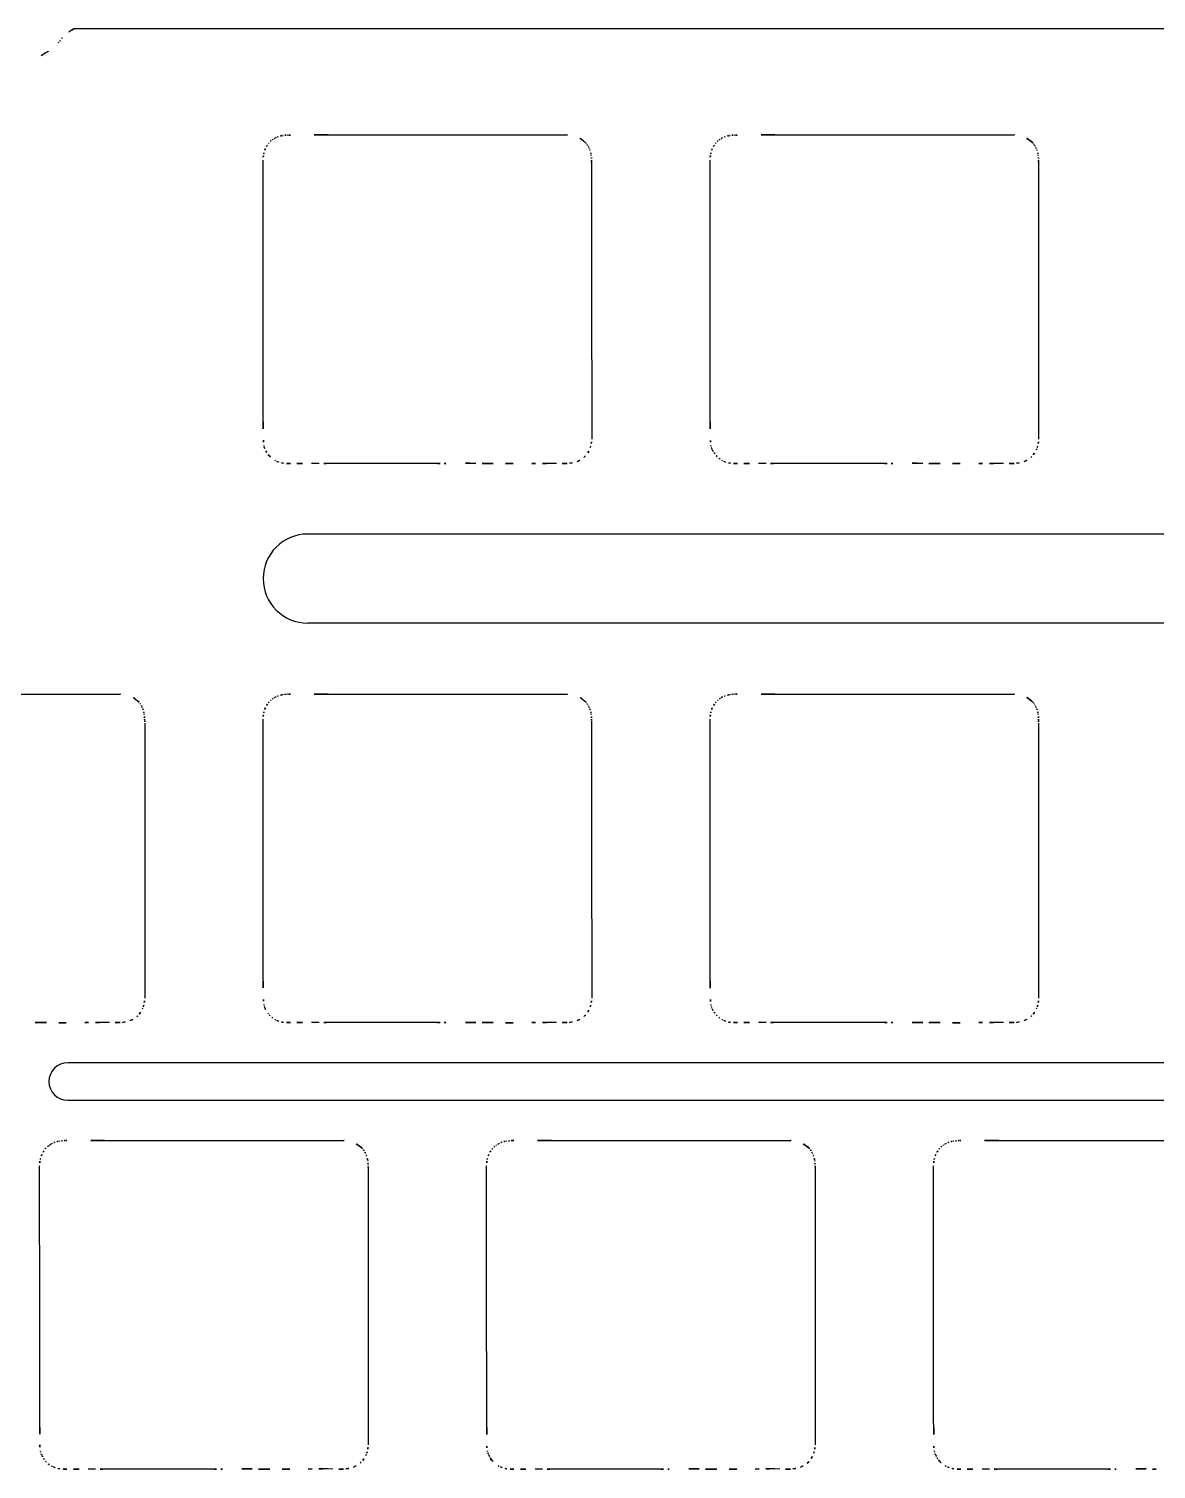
# Model space of a CAD drawing. Header units: millimetres. Extents: x 1963163760 to 1963164260, y 1135949646 to 1135950337.
# Drawn here: x 1963163860.2 to 1963163908.2, y 1135949712.3 to 1135949773.6 of the extents above; entities that cross this region are included whole.
import ezdxf

# ---------------------------------------------------------------- set-up
doc = ezdxf.new("R2010")
doc.units = ezdxf.units.MM

msp = doc.modelspace()

# ---------------------------------------------------------------- linework, layer by layer
for p, q in [((1963163901.532353, 1135949773.645883), (1963163862.07816, 1135949773.645868)), ((1963163940.986485, 1135949773.64599), (1963163901.532353, 1135949773.645883)), ((1963163872.914952, 1135949769.121393), (1963163883.10648, 1135949769.121637)), ((1963163891.96494, 1135949769.121393), (1963163902.156529, 1135949769.121637)), ((1963163870.15067, 1135949761.29339), (1963163870.145543, 1135949768.05018)), ((1963163884.150792, 1135949767.967783), (1963163884.15067, 1135949767.882623)), ((1963163884.15067, 1135949767.882623), (1963163884.150792, 1135949767.542566)), ((1963163889.200719, 1135949761.29339), (1963163889.195592, 1135949768.05018)), ((1963163903.20078, 1135949767.967798), (1963163903.200719, 1135949767.882608)), ((1963163903.200719, 1135949767.882608), (1963163903.20078, 1135949767.202463)), ((1963163884.150792, 1135949767.202493), (1963163884.150365, 1135949765.068933)), ((1963163884.150792, 1135949767.542566), (1963163884.150792, 1135949767.202493)), ((1963163903.20078, 1135949767.202463), (1963163903.200413, 1135949765.068926)), ((1963163884.150365, 1135949765.068933), (1963163884.150426, 1135949764.002161)), ((1963163903.200413, 1135949765.068926), (1963163903.200475, 1135949764.002161)), ((1963163884.150426, 1135949764.002161), (1963163884.150792, 1135949762.935388)), ((1963163903.200475, 1135949764.002161), (1963163903.200719, 1135949762.935388)), ((1963163884.150792, 1135949762.935388), (1963163884.15244, 1135949756.156946)), ((1963163903.200719, 1135949762.935388), (1963163903.202428, 1135949756.156946)), ((1963163870.151158, 1135949760.523393), (1963163870.15067, 1135949761.29339)), ((1963163889.201146, 1135949760.523393), (1963163889.200719, 1135949761.29339)), ((1963163870.151402, 1135949759.753381), (1963163870.151158, 1135949760.523393)), ((1963163889.201451, 1135949759.753381), (1963163889.201146, 1135949760.523393)), ((1963163870.151585, 1135949758.213266), (1963163870.151402, 1135949759.753381)), ((1963163889.201573, 1135949758.213266), (1963163889.201451, 1135949759.753381)), ((1963163870.151677, 1135949757.552336), (1963163870.151585, 1135949758.213266)), ((1963163889.201695, 1135949757.552336), (1963163889.201573, 1135949758.213266)), ((1963163870.151921, 1135949757.221918), (1963163870.151677, 1135949757.552336)), ((1963163870.152379, 1135949756.891565), (1963163870.151921, 1135949757.221918)), ((1963163889.201939, 1135949757.221918), (1963163889.201695, 1135949757.552336)), ((1963163889.202428, 1135949756.891565), (1963163889.201939, 1135949757.221918)), ((1963163872.532689, 1135949755.120359), (1963163872.217595, 1135949755.118997)), ((1963163873.022435, 1135949755.121252), (1963163872.847874, 1135949755.121225)), ((1963163873.196934, 1135949755.121118), (1963163873.022435, 1135949755.121252)), ((1963163873.546025, 1135949755.120897), (1963163873.196934, 1135949755.121118)), ((1963163873.895116, 1135949755.120806), (1963163873.546025, 1135949755.120897)), ((1963163874.593297, 1135949755.120691), (1963163873.895116, 1135949755.120806)), ((1963163876.087804, 1135949755.120493), (1963163874.593297, 1135949755.120691)), ((1963163876.835057, 1135949755.120332), (1963163876.087804, 1135949755.120493)), ((1963163877.582371, 1135949755.119928), (1963163876.835057, 1135949755.120332)), ((1963163882.437138, 1135949755.123853), (1963163882.225011, 1135949755.124689)), ((1963163882.649205, 1135949755.122812), (1963163882.437138, 1135949755.123853)), ((1963163891.582738, 1135949755.120359), (1963163891.267613, 1135949755.118997)), ((1963163892.072392, 1135949755.121252), (1963163891.897862, 1135949755.121225)), ((1963163892.246983, 1135949755.121118), (1963163892.072392, 1135949755.121252)), ((1963163892.596074, 1135949755.120897), (1963163892.246983, 1135949755.121118)), ((1963163892.945134, 1135949755.120806), (1963163892.596074, 1135949755.120897)), ((1963163893.643285, 1135949755.120691), (1963163892.945134, 1135949755.120806)), ((1963163895.137852, 1135949755.120493), (1963163893.643285, 1135949755.120691)), ((1963163895.885106, 1135949755.120332), (1963163895.137852, 1135949755.120493)), ((1963163896.632359, 1135949755.119928), (1963163895.885106, 1135949755.120332)), ((1963163901.487126, 1135949755.123853), (1963163901.275059, 1135949755.124689)), ((1963163901.699254, 1135949755.122812), (1963163901.487126, 1135949755.123853)), ((1963163978.244944, 1135949752.111871), (1963163871.985844, 1135949752.1098)), ((1963163978.244944, 1135949748.311872), (1963163872.048713, 1135949748.312414)), ((1963163853.864964, 1135949745.289774), (1963163864.056554, 1135949745.290018)), ((1963163872.914952, 1135949745.289774), (1963163883.10648, 1135949745.290018)), ((1963163891.96494, 1135949745.289774), (1963163902.156529, 1135949745.290018)), ((1963163865.100743, 1135949744.051004), (1963163865.100804, 1135949743.710943)), ((1963163865.100804, 1135949743.710943), (1963163865.100743, 1135949743.370859)), ((1963163870.15067, 1135949737.461786), (1963163870.145543, 1135949744.218576)), ((1963163884.150792, 1135949744.136209), (1963163884.15067, 1135949744.051004)), ((1963163884.15067, 1135949744.051004), (1963163884.150792, 1135949743.710943)), ((1963163884.150792, 1135949743.710943), (1963163884.150792, 1135949743.370859)), ((1963163889.200719, 1135949737.461786), (1963163889.195592, 1135949744.218576)), ((1963163903.200658, 1135949744.051004), (1963163903.20078, 1135949743.710951)), ((1963163903.20078, 1135949743.710951), (1963163903.200719, 1135949743.370874)), ((1963163903.200841, 1135949744.178797), (1963163903.200902, 1135949744.157503)), ((1963163903.200902, 1135949744.157503), (1963163903.200841, 1135949744.136194)), ((1963163865.100743, 1135949743.370859), (1963163865.100407, 1135949741.237327)), ((1963163884.150792, 1135949743.370859), (1963163884.150365, 1135949741.237327)), ((1963163903.200719, 1135949743.370874), (1963163903.200413, 1135949741.237329)), ((1963163865.100407, 1135949741.237327), (1963163865.100438, 1135949740.170557)), ((1963163884.150365, 1135949741.237327), (1963163884.150426, 1135949740.170557)), ((1963163903.200413, 1135949741.237329), (1963163903.200475, 1135949740.170557)), ((1963163865.100438, 1135949740.170557), (1963163865.100743, 1135949739.103784)), ((1963163884.150426, 1135949740.170557), (1963163884.150792, 1135949739.103784)), ((1963163903.200475, 1135949740.170557), (1963163903.200719, 1135949739.103784)), ((1963163865.100743, 1135949739.103784), (1963163865.102452, 1135949732.325342)), ((1963163884.150792, 1135949739.103784), (1963163884.15244, 1135949732.325342)), ((1963163903.200719, 1135949739.103784), (1963163903.202428, 1135949732.325342)), ((1963163870.151158, 1135949736.691789), (1963163870.15067, 1135949737.461786)), ((1963163889.201146, 1135949736.691789), (1963163889.200719, 1135949737.461786)), ((1963163870.151402, 1135949735.921777), (1963163870.151158, 1135949736.691789)), ((1963163889.201451, 1135949735.921777), (1963163889.201146, 1135949736.691789)), ((1963163870.151585, 1135949734.381677), (1963163870.151402, 1135949735.921777)), ((1963163889.201573, 1135949734.381677), (1963163889.201451, 1135949735.921777)), ((1963163870.151677, 1135949733.720735), (1963163870.151585, 1135949734.381677)), ((1963163889.201695, 1135949733.720735), (1963163889.201573, 1135949734.381677)), ((1963163870.151921, 1135949733.39032), (1963163870.151677, 1135949733.720735)), ((1963163870.152379, 1135949733.059976), (1963163870.151921, 1135949733.39032)), ((1963163889.201939, 1135949733.39032), (1963163889.201695, 1135949733.720735)), ((1963163889.202428, 1135949733.059976), (1963163889.201939, 1135949733.39032)), ((1963163863.38712, 1135949731.292248), (1963163863.175023, 1135949731.293081)), ((1963163863.599217, 1135949731.291193), (1963163863.38712, 1135949731.292248)), ((1963163872.532689, 1135949731.288755), (1963163872.217564, 1135949731.287401)), ((1963163873.022435, 1135949731.289646), (1963163872.847874, 1135949731.289621)), ((1963163873.196934, 1135949731.289499), (1963163873.022435, 1135949731.289646)), ((1963163873.895116, 1135949731.289201), (1963163873.196934, 1135949731.289499)), ((1963163874.593297, 1135949731.289087), (1963163873.895116, 1135949731.289201)), ((1963163876.087804, 1135949731.288881), (1963163874.593297, 1135949731.289087)), ((1963163876.835057, 1135949731.288713), (1963163876.087804, 1135949731.288881)), ((1963163877.582371, 1135949731.288309), (1963163876.835057, 1135949731.288713)), ((1963163882.437138, 1135949731.292248), (1963163882.225011, 1135949731.293081)), ((1963163882.649205, 1135949731.291193), (1963163882.437138, 1135949731.292248)), ((1963163891.582738, 1135949731.288755), (1963163891.267583, 1135949731.287401)), ((1963163892.072392, 1135949731.289646), (1963163891.897862, 1135949731.289621)), ((1963163892.246983, 1135949731.289499), (1963163892.072392, 1135949731.289646)), ((1963163892.945134, 1135949731.289201), (1963163892.246983, 1135949731.289499)), ((1963163893.643285, 1135949731.289087), (1963163892.945134, 1135949731.289201)), ((1963163895.137852, 1135949731.288881), (1963163893.643285, 1135949731.289087)), ((1963163895.885106, 1135949731.288713), (1963163895.137852, 1135949731.288881)), ((1963163896.632359, 1135949731.288309), (1963163895.885106, 1135949731.288713)), ((1963163901.487126, 1135949731.292248), (1963163901.275059, 1135949731.293085)), ((1963163901.699254, 1135949731.291193), (1963163901.487126, 1135949731.292248)), ((1963164073.452379, 1135949729.575873), (1963163861.820518, 1135949729.575873)), ((1963163861.820518, 1135949727.975873), (1963164073.452379, 1135949727.975873)), ((1963163863.389928, 1135949726.258875), (1963163873.581517, 1135949726.259119)), ((1963163882.439976, 1135949726.258875), (1963163892.631505, 1135949726.259118)), ((1963163901.489964, 1135949726.258875), (1963163911.681554, 1135949726.259118)), ((1963163860.625645, 1135949718.430887), (1963163860.620518, 1135949725.187677)), ((1963163874.625767, 1135949725.105295), (1963163874.625645, 1135949725.020136)), ((1963163874.625645, 1135949725.020136), (1963163874.625829, 1135949724.680053)), ((1963163874.625829, 1135949724.680053), (1963163874.625767, 1135949724.33996)), ((1963163879.675694, 1135949718.430887), (1963163879.670567, 1135949725.187677)), ((1963163893.675816, 1135949725.10531), (1963163893.675694, 1135949725.020136)), ((1963163893.675694, 1135949725.020136), (1963163893.675755, 1135949724.33996)), ((1963163893.675816, 1135949725.147897), (1963163893.675877, 1135949725.126598)), ((1963163893.675877, 1135949725.126598), (1963163893.675816, 1135949725.10531)), ((1963163898.725682, 1135949718.430887), (1963163898.720555, 1135949725.187677)), ((1963163874.625767, 1135949724.33996), (1963163874.625371, 1135949722.206428)), ((1963163893.675755, 1135949724.33996), (1963163893.675389, 1135949722.206428)), ((1963163874.625371, 1135949722.206428), (1963163874.625462, 1135949721.139658)), ((1963163893.675389, 1135949722.206428), (1963163893.67545, 1135949721.139658)), ((1963163874.625462, 1135949721.139658), (1963163874.625767, 1135949720.072885)), ((1963163893.67545, 1135949721.139658), (1963163893.675755, 1135949720.072885)), ((1963163874.625767, 1135949720.072885), (1963163874.627476, 1135949713.294444)), ((1963163893.675755, 1135949720.072885), (1963163893.677403, 1135949713.294444)), ((1963163860.626134, 1135949717.660889), (1963163860.625645, 1135949718.430887)), ((1963163879.676121, 1135949717.660889), (1963163879.675694, 1135949718.430887)), ((1963163898.726109, 1135949717.660889), (1963163898.725682, 1135949718.430887)), ((1963163860.626439, 1135949716.890877), (1963163860.626134, 1135949717.660889)), ((1963163879.676427, 1135949716.890877), (1963163879.676121, 1135949717.660889)), ((1963163898.726414, 1135949716.890877), (1963163898.726109, 1135949717.660889)), ((1963163860.626622, 1135949715.350763), (1963163860.626439, 1135949716.890877)), ((1963163879.67661, 1135949715.350763), (1963163879.676427, 1135949716.890877)), ((1963163898.726598, 1135949715.350763), (1963163898.726414, 1135949716.890877)), ((1963163860.626714, 1135949714.689836), (1963163860.626622, 1135949715.350763)), ((1963163879.676701, 1135949714.689836), (1963163879.67661, 1135949715.350763)), ((1963163898.72672, 1135949714.689836), (1963163898.726598, 1135949715.350763)), ((1963163860.626958, 1135949714.359427), (1963163860.626714, 1135949714.689836)), ((1963163860.627415, 1135949714.029093), (1963163860.626958, 1135949714.359427)), ((1963163879.676945, 1135949714.359427), (1963163879.676701, 1135949714.689836)), ((1963163879.677403, 1135949714.029093), (1963163879.676945, 1135949714.359427)), ((1963163898.726964, 1135949714.359427), (1963163898.72672, 1135949714.689836)), ((1963163898.727452, 1135949714.029093), (1963163898.726964, 1135949714.359427)), ((1963163863.007664, 1135949712.257843), (1963163862.69257, 1135949712.256494)), ((1963163863.497411, 1135949712.258732), (1963163863.32285, 1135949712.258707)), ((1963163863.67191, 1135949712.258585), (1963163863.497411, 1135949712.258732)), ((1963163864.370091, 1135949712.258301), (1963163863.67191, 1135949712.258585)), ((1963163865.068272, 1135949712.258188), (1963163864.370091, 1135949712.258301)), ((1963163866.562779, 1135949712.257988), (1963163865.068272, 1135949712.258188)), ((1963163867.310033, 1135949712.257817), (1963163866.562779, 1135949712.257988)), ((1963163868.057347, 1135949712.25741), (1963163867.310033, 1135949712.257817)), ((1963163872.912114, 1135949712.261364), (1963163872.699986, 1135949712.262201)), ((1963163873.124181, 1135949712.260309), (1963163872.912114, 1135949712.261364)), ((1963163882.057713, 1135949712.257843), (1963163881.742619, 1135949712.256494)), ((1963163882.547459, 1135949712.258732), (1963163882.372899, 1135949712.258707)), ((1963163882.721959, 1135949712.258585), (1963163882.547459, 1135949712.258732)), ((1963163883.42014, 1135949712.258301), (1963163882.721959, 1135949712.258585)), ((1963163884.118321, 1135949712.258188), (1963163883.42014, 1135949712.258301)), ((1963163885.612828, 1135949712.257988), (1963163884.118321, 1135949712.258188)), ((1963163886.360081, 1135949712.257817), (1963163885.612828, 1135949712.257988)), ((1963163887.107335, 1135949712.25741), (1963163886.360081, 1135949712.257817)), ((1963163891.962163, 1135949712.261364), (1963163891.750035, 1135949712.262201)), ((1963163892.174229, 1135949712.260309), (1963163891.962163, 1135949712.261364)), ((1963163901.107701, 1135949712.257843), (1963163900.792607, 1135949712.256494)), ((1963163901.597417, 1135949712.258732), (1963163901.422887, 1135949712.258707)), ((1963163901.772008, 1135949712.258585), (1963163901.597417, 1135949712.258732)), ((1963163902.470128, 1135949712.258301), (1963163901.772008, 1135949712.258585)), ((1963163903.168248, 1135949712.258188), (1963163902.470128, 1135949712.258301)), ((1963163904.662816, 1135949712.257988), (1963163903.168248, 1135949712.258188)), ((1963163905.410069, 1135949712.257817), (1963163904.662816, 1135949712.257988)), ((1963163906.157323, 1135949712.25741), (1963163905.410069, 1135949712.257817))]:
    msp.add_line(p, q)
for centre, radius, start, end in [((1963163857.644865, 1135949776.334971), 5.00315, 320.06117003, 321.03856699), ((1963163864.722193, 1135949770.612263), 4.098386, 139.85091167, 141.04418008), ((1963163862.879041, 1135949772.144284), 1.701812, 118.07357012, 139.26523586), ((1963163859.591746, 1135949774.764821), 2.503192, 296.0183328, 316.69340436), ((1963163859.801325, 1135949774.565033), 2.213649, 316.73570225, 319.35412172), ((1963163859.623406, 1135949774.721043), 2.44998, 258.26088981, 295.80206843), ((1963163870.974989, 1135949768.309271), 0.743638, 129.90845796, 139.73985589), ((1963163871.325092, 1135949767.855821), 1.316269, 124.82706884, 128.93495509), ((1963163871.065495, 1135949768.228157), 0.86237, 118.52627418, 124.79680258), ((1963163871.114782, 1135949768.122298), 0.978942, 115.15239696, 118.10185916), ((1963163871.197076, 1135949767.94648), 1.173066, 110.1836775, 115.14089618), ((1963163871.19033, 1135949767.921115), 1.194641, 101.85740937, 109.46024531), ((1963163871.19367, 1135949767.900817), 1.215193, 99.22135, 101.81485401), ((1963163871.262224, 1135949767.286047), 1.833263, 94.25719822, 98.25719628), ((1963163871.278741, 1135949767.076135), 2.043822, 91.32671875, 94.2821284), ((1963163871.264653, 1135949763.757772), 5.36174, 89.88161908, 90.35514483), ((1963163871.231419, 1135949794.855921), 25.736458, 270.0986553, 270.29595342), ((1963163872.371351, 1135949542.724895), 226.397151, 89.8624262, 90.25484883), ((1963163883.477546, 1135949778.730914), 9.616438, 267.78860055, 268.11137045), ((1963163883.125885, 1135949768.061418), 1.058852, 42.29861316, 88.12021337), ((1963163890.024944, 1135949768.309284), 0.743607, 129.90713918, 139.73875051), ((1963163890.364193, 1135949767.871017), 1.297607, 124.81640151, 128.98270535), ((1963163890.11314, 1135949768.231439), 0.858368, 118.49342481, 124.79441891), ((1963163890.142976, 1135949768.165766), 0.930333, 115.07533631, 118.17892383), ((1963163890.247064, 1135949767.94648), 1.173066, 110.1836775, 115.14089618), ((1963163890.24092, 1135949767.918617), 1.197198, 101.85817834, 109.44756905), ((1963163890.243719, 1135949767.900817), 1.215193, 99.22135, 101.81485401), ((1963163890.312828, 1135949767.281583), 1.837761, 94.2660199, 98.25432552), ((1963163890.328729, 1135949767.076135), 2.043822, 91.32671875, 94.2821284), ((1963163890.314687, 1135949763.742992), 5.37652, 89.881783, 90.35465298), ((1963163890.281498, 1135949794.820484), 25.701021, 270.0987236, 270.29615832), ((1963163891.421339, 1135949542.724895), 226.397151, 89.8624262, 90.25484883), ((1963163902.220199, 1135949770.769982), 1.649574, 267.78797212, 269.02017534), ((1963163902.173863, 1135949768.058435), 1.062369, 42.34351046, 89.02227919), ((1963163871.539007, 1135949768.054856), 1.388782, 167.17917935, 172.31666239), ((1963163871.329976, 1135949768.063019), 1.183775, 156.64793353, 165.31900816), ((1963163871.090175, 1135949768.167175), 0.922331, 145.54749329, 156.68345956), ((1963163871.469905, 1135949767.889282), 1.392739, 139.71279405, 144.9580645), ((1963163883.611452, 1135949768.503287), 0.402328, 38.30695353, 42.29237569), ((1963163882.882753, 1135949767.960007), 1.31115, 33.1303567, 37.19736876), ((1963163883.263341, 1135949768.208819), 0.856447, 26.87955567, 33.10672533), ((1963163883.184167, 1135949768.17361), 0.942995, 23.55979478, 26.61276331), ((1963163882.88617, 1135949768.045411), 1.267396, 18.8992494, 23.48755071), ((1963163882.883183, 1135949768.063998), 1.264338, 10.82188673, 18.05846765), ((1963163882.757788, 1135949768.043415), 1.391371, 8.39481384, 10.68491265), ((1963163890.559715, 1135949768.059492), 1.359145, 167.09524688, 172.34530519), ((1963163890.37867, 1135949768.063671), 1.182298, 156.65167163, 165.33294397), ((1963163890.146176, 1135949768.164033), 0.929068, 145.59750066, 156.65175771), ((1963163890.51996, 1135949767.889263), 1.392805, 139.71389943, 144.95904595), ((1963163902.667955, 1135949768.509229), 0.393533, 38.21613707, 42.28779223), ((1963163902.353609, 1135949768.277651), 0.78387, 34.33534719, 37.30114074), ((1963163901.17424, 1135949767.462943), 2.217272, 32.64999885, 34.5301753), ((1963163902.409878, 1135949768.255697), 0.749192, 27.01804621, 32.58497712), ((1963163902.147762, 1135949768.134413), 1.037856, 23.63698297, 26.4094215), ((1963163902.004577, 1135949768.07194), 1.194076, 18.75829989, 23.62849855), ((1963163901.93317, 1135949768.063998), 1.264338, 10.82188673, 18.05846765), ((1963163901.946836, 1135949768.066785), 1.250392, 8.26568492, 10.81402888), ((1963163872.368371, 1135949767.945852), 2.225275, 172.39027697, 177.31281093), ((1963163882.062827, 1135949767.984888), 2.087884, 3.57828486, 7.19934292), ((1963163881.898972, 1135949767.973706), 2.252119, 0.93319529, 3.60204597), ((1963163880.433751, 1135949767.989084), 3.717102, 359.67165734, 0.32834266), ((1963163891.418326, 1135949767.946568), 2.225148, 172.40842763, 177.33110813), ((1963163901.172367, 1135949767.990506), 2.028099, 3.52489328, 7.25272895), ((1963163900.699307, 1135949767.962363), 2.501994, 1.09976906, 3.50210611), ((1963163895.830025, 1135949767.999655), 7.370823, 359.7523639, 0.08341029), ((1963163920.994976, 1135949756.987025), 50.842687, 180.10757553, 180.98649206), ((1963163936.513538, 1135949756.982955), 47.311198, 180.11067646, 181.06715569), ((1963163871.601104, 1135949756.13695), 1.441501, 181.00459479, 189.78574369), ((1963163883.186467, 1135949756.104954), 0.957715, 341.19356815, 352.17240079), ((1963163882.014475, 1135949756.266283), 2.140759, 352.16680217, 357.07241373), ((1963163890.585385, 1135949756.127466), 1.375079, 181.06868615, 189.86210531), ((1963163902.2359, 1135949756.104603), 0.958185, 341.22525442, 352.19808922), ((1963163901.031143, 1135949756.2698), 2.174216, 352.19484755, 357.02468928), ((1963163870.884785, 1135949756.021169), 0.715966, 190.39813747, 196.56151908), ((1963163871.076036, 1135949756.092654), 0.919766, 197.43392901, 208.53651896), ((1963163871.376643, 1135949756.255321), 1.261562, 208.50470858, 216.5927466), ((1963163870.793388, 1135949755.824785), 0.536623, 216.80816639, 217.86654907), ((1963163871.149605, 1135949756.112502), 0.994478, 218.35517115, 239.65513601), ((1963163883.197674, 1135949756.105031), 0.957276, 290.16386608, 310.37485544), ((1963163883.224379, 1135949756.048822), 0.897299, 311.40088926, 327.6297393), ((1963163883.028451, 1135949756.173233), 1.12939, 327.62055302, 340.49879194), ((1963163889.934834, 1135949756.021169), 0.715966, 190.39813747, 196.56151908), ((1963163889.748394, 1135949755.972077), 0.523302, 197.22812179, 201.8185599), ((1963163890.492932, 1135949756.268369), 1.32463, 201.7470233, 203.5600889), ((1963163890.560952, 1135949756.303402), 1.400991, 203.76144689, 205.85561301), ((1963163890.633692, 1135949756.345825), 1.484965, 206.10466387, 211.5972733), ((1963163889.980706, 1135949755.944046), 0.718272, 211.59029381, 222.95988215), ((1963163890.509255, 1135949756.443365), 1.445369, 223.16673918, 229.41394291), ((1963163902.247016, 1135949756.106099), 0.958508, 290.17992179, 310.36293524), ((1963163902.291399, 1135949756.029353), 0.871432, 311.40743157, 321.18889989), ((1963163902.052483, 1135949756.195702), 1.162033, 322.18098774, 334.84182212), ((1963163902.183868, 1135949756.134961), 1.01729, 334.79252541, 340.54960078), ((1963163871.113167, 1135949756.063455), 0.933766, 240.06421127, 246.22950704), ((1963163871.157742, 1135949756.16311), 1.042935, 246.19517028, 257.62884135), ((1963163871.163166, 1135949756.242463), 1.121669, 258.22667493, 269.38662369), ((1963163871.777275, 1135949816.821707), 61.704024, 269.41863163, 269.82358959), ((1963163871.70509, 1135949876.79184), 121.673922, 269.94452519, 270.24133861), ((1963163873.034259, 1135949629.91897), 125.202394, 90.08529544, 90.22953597), ((1963163877.62704, 1135949810.221746), 55.101836, 269.95355471, 270.25203482), ((1963163877.187891, 1135949833.104355), 77.98689, 270.50071386, 270.62996111), ((1963163878.811727, 1135949684.980369), 70.145997, 89.67294147, 90.6260129), ((1963163878.144643, 1135949632.206109), 122.923749, 89.30464233, 89.50242814), ((1963163880.537611, 1135949830.035886), 74.9205, 269.31081736, 269.95996143), ((1963163880.531105, 1135949821.2118), 66.096412, 269.96026196, 270.69594502), ((1963163882.420617, 1135949665.709575), 89.417292, 90.42441817, 90.69632765), ((1963163882.02849, 1135949692.508459), 62.616538, 89.82017447, 90.24725361), ((1963163882.394241, 1135949704.880491), 50.242968, 89.2619913, 89.7092376), ((1963163883.057249, 1135949756.355036), 1.235846, 269.26454593, 276.68358343), ((1963163883.023935, 1135949756.577174), 1.46037, 276.96742359, 290.17724213), ((1963163890.142686, 1135949756.014858), 0.881463, 229.38799876, 239.64083985), ((1963163890.167442, 1135949756.071922), 0.943244, 240.09521315, 246.19850324), ((1963163890.20773, 1135949756.16311), 1.042935, 246.19517028, 257.62884135), ((1963163890.213218, 1135949756.243086), 1.122291, 258.22994078, 269.38680126), ((1963163890.823206, 1135949816.199679), 61.081988, 269.41654156, 269.82555672), ((1963163890.755627, 1135949876.464941), 121.347024, 269.94410172, 270.24174841), ((1963163892.084211, 1135949629.967456), 125.153908, 90.0853091, 90.22957695), ((1963163896.677037, 1135949810.245183), 55.125272, 269.95356837, 270.25198018), ((1963163896.173816, 1135949839.602997), 84.485845, 270.50568641, 270.62498843), ((1963163897.861736, 1135949684.987706), 70.138659, 89.67292781, 90.62605388), ((1963163897.158661, 1135949628.740517), 126.389523, 89.30738836, 89.49976423), ((1963163899.586898, 1135949829.814814), 74.699435, 269.30934182, 269.96035758), ((1963163899.581461, 1135949821.043725), 65.928345, 269.95981116, 270.69739325), ((1963163901.470698, 1135949665.690285), 89.436582, 90.42433621, 90.69624569), ((1963163901.078539, 1135949692.508459), 62.616538, 89.82017447, 90.24725361), ((1963163901.434093, 1135949703.683378), 51.440118, 89.26777004, 89.70464763), ((1963163902.10726, 1135949756.356385), 1.237191, 269.26849416, 276.67804099), ((1963163902.073981, 1135949756.576922), 1.460121, 276.96871641, 290.17965801), ((1963163872.048713, 1135949750.212414), 1.9, 90, 270), ((1963163864.351739, 1135949752.768037), 7.483843, 267.73949522, 268.15353485), ((1963163864.075744, 1135949744.229386), 1.059267, 42.30857308, 88.11430898), ((1963163864.389927, 1135949744.516018), 0.633981, 32.57614392, 42.26433188), ((1963163871.470135, 1135949744.057995), 1.392728, 139.72994033, 144.97521698), ((1963163870.976171, 1135949744.476326), 0.745425, 129.91198752, 139.72184728), ((1963163871.339546, 1135949744.004656), 1.340569, 124.85710788, 128.89010436), ((1963163871.063574, 1135949744.400119), 0.858332, 118.52675714, 124.82787234), ((1963163871.114782, 1135949744.290709), 0.978942, 115.15239696, 118.10185916), ((1963163871.199784, 1135949744.107975), 1.180478, 110.19144798, 115.11722209), ((1963163871.189308, 1135949744.092742), 1.191254, 101.84137205, 109.46565028), ((1963163871.1888, 1135949744.097206), 1.186782, 99.20586317, 101.86159687), ((1963163871.262224, 1135949743.454443), 1.833263, 94.25719822, 98.25719628), ((1963163871.278741, 1135949743.244531), 2.043822, 91.32671875, 94.2821284), ((1963163871.264653, 1135949739.926168), 5.36174, 89.88161908, 90.35514483), ((1963163871.25674, 1135949763.671084), 18.383197, 270.05919043, 270.3354052), ((1963163872.369123, 1135949518.893283), 226.397148, 89.86186613, 90.25428876), ((1963163883.402665, 1135949752.818766), 7.534572, 267.74712363, 268.15976735), ((1963163883.125856, 1135949744.229712), 1.058942, 42.3016106, 88.11381658), ((1963163883.611452, 1135949744.671683), 0.402328, 38.30695353, 42.29237569), ((1963163882.88285, 1135949744.128948), 1.310743, 33.11331796, 37.18097055), ((1963163890.520123, 1135949744.057995), 1.392728, 139.72994033, 144.97521698), ((1963163890.026159, 1135949744.476326), 0.745425, 129.91198752, 139.72184728), ((1963163890.392828, 1135949744.000563), 1.345822, 124.87219787, 128.88984196), ((1963163890.111126, 1135949744.403849), 0.853892, 118.50274071, 124.83611795), ((1963163890.142976, 1135949744.334177), 0.930333, 115.07533631, 118.17892383), ((1963163890.249772, 1135949744.107975), 1.180478, 110.19144798, 115.11722209), ((1963163890.239895, 1135949744.090255), 1.193799, 101.84214102, 109.45297402), ((1963163890.238849, 1135949744.097206), 1.186782, 99.20586317, 101.86159687), ((1963163890.312828, 1135949743.449979), 1.837761, 94.2660199, 98.25432552), ((1963163890.328729, 1135949743.244531), 2.043822, 91.32671875, 94.2821284), ((1963163890.314687, 1135949739.911388), 5.37652, 89.881783, 90.35465298), ((1963163890.301936, 1135949765.057909), 19.770026, 270.06910787, 270.32576081), ((1963163891.419111, 1135949518.893283), 226.397148, 89.86186613, 90.25428876), ((1963163902.215057, 1135949746.815856), 1.52696, 267.80335126, 269.08407358), ((1963163902.173806, 1135949744.226778), 1.062446, 42.34356835, 89.09171073), ((1963163902.667955, 1135949744.677625), 0.393533, 38.21613707, 42.28779223), ((1963163902.35312, 1135949744.4459), 0.784348, 34.32319616, 37.28807837), ((1963163863.996086, 1135949744.264816), 1.101114, 26.98350432, 32.55690492), ((1963163864.047786, 1135949744.302809), 1.037856, 23.63698297, 26.4094215), ((1963163863.904601, 1135949744.240336), 1.194076, 18.75829989, 23.62849855), ((1963163863.81828, 1135949744.22905), 1.279555, 10.84409922, 17.99382038), ((1963163863.845928, 1135949744.233706), 1.251525, 8.32565231, 10.87283531), ((1963163863.072239, 1135949744.159798), 2.028135, 3.49945093, 7.22663403), ((1963163872.368017, 1135949744.114257), 2.224921, 172.38967036, 177.31259197), ((1963163871.539342, 1135949744.223215), 1.389117, 167.18073363, 172.3175994), ((1963163871.330241, 1135949744.231292), 1.184062, 156.64805552, 165.31649328), ((1963163871.089661, 1135949744.33578), 0.921772, 145.54167708, 156.68338603), ((1963163883.24861, 1135949744.368412), 0.873568, 26.95769269, 33.06348621), ((1963163883.184167, 1135949744.342006), 0.942995, 23.55979478, 26.61276331), ((1963163882.88617, 1135949744.213807), 1.267396, 18.8992494, 23.48755071), ((1963163882.883183, 1135949744.232394), 1.264338, 10.82188673, 18.05846765), ((1963163882.757035, 1135949744.21174), 1.392124, 8.39252065, 10.68199493), ((1963163882.063308, 1135949744.153299), 2.087404, 3.57870921, 7.20016977), ((1963163891.417972, 1135949744.114972), 2.224794, 172.40782101, 177.3308898), ((1963163890.560042, 1135949744.227851), 1.359472, 167.09681752, 172.3462422), ((1963163890.378937, 1135949744.231943), 1.182589, 156.6518187, 165.33041934), ((1963163890.145655, 1135949744.332641), 0.928501, 145.5916809, 156.65167163), ((1963163901.17483, 1135949743.63149), 2.216691, 32.6548644, 34.53528304), ((1963163902.409947, 1135949744.424108), 0.749124, 27.01942072, 32.58659897), ((1963163902.147762, 1135949744.302809), 1.037856, 23.63698297, 26.4094215), ((1963163902.004577, 1135949744.240336), 1.194076, 18.75829989, 23.62849855), ((1963163901.93317, 1135949744.232394), 1.264338, 10.82188673, 18.05846765), ((1963163901.946159, 1135949744.235117), 1.251069, 8.26342076, 10.81108179), ((1963163901.172834, 1135949744.158916), 2.027632, 3.52530399, 7.25356936), ((1963163862.731328, 1135949744.136059), 2.369861, 1.03331335, 3.56923799), ((1963163879.964073, 1135949744.093609), 14.863391, 179.83576106, 180.16423894), ((1963163857.730649, 1135949744.168068), 7.370163, 359.75235024, 0.08339663), ((1963163881.899626, 1135949744.142122), 2.251464, 0.93333188, 3.60257939), ((1963163880.436413, 1135949744.157503), 3.71444, 359.6715344, 0.3284656), ((1963163900.700035, 1135949744.130781), 2.501267, 1.09993296, 3.50261227), ((1963163932.869497, 1135949744.02983), 29.668847, 179.79458845, 179.95911448), ((1963163921.077018, 1135949733.159508), 50.924736, 180.11198785, 180.99018075), ((1963163935.660628, 1135949733.144322), 46.458277, 180.10402384, 181.0781408), ((1963163864.135902, 1135949732.272817), 0.958153, 341.23512535, 352.20869152), ((1963163862.89626, 1135949732.441853), 2.209266, 352.22367735, 356.97697635), ((1963163871.59344, 1135949732.304291), 1.433769, 180.99194339, 189.79626521), ((1963163870.884785, 1135949732.189565), 0.715966, 190.39813747, 196.56151908), ((1963163883.186295, 1135949732.273369), 0.957889, 341.19489433, 352.17216701), ((1963163882.014488, 1135949732.434665), 2.140745, 352.16691229, 357.07275549), ((1963163890.584738, 1135949732.295607), 1.374398, 181.06062512, 189.8562123), ((1963163889.934834, 1135949732.189565), 0.715966, 190.39813747, 196.56151908), ((1963163902.235896, 1135949732.272978), 0.958187, 341.22567345, 352.19903975), ((1963163901.031207, 1135949732.43818), 2.174151, 352.19486294, 357.0250174), ((1963163864.148411, 1135949732.272618), 0.956151, 290.13850641, 310.37042667), ((1963163864.198799, 1135949732.190642), 0.861183, 311.34908822, 321.24725686), ((1963163863.947456, 1135949732.367415), 1.168009, 322.20253308, 334.80055516), ((1963163864.085505, 1135949732.302819), 1.015595, 334.78201491, 340.54709948), ((1963163870.73579, 1135949732.154549), 0.563242, 197.46753757, 201.7345784), ((1963163871.386562, 1135949732.415249), 1.264289, 201.7881351, 215.19557739), ((1963163870.842436, 1135949732.031026), 0.598181, 215.16056949, 223.01550626), ((1963163871.469405, 1135949732.621828), 1.459651, 223.18270493, 229.36858436), ((1963163871.091436, 1135949732.181869), 0.879629, 229.39134142, 239.66620598), ((1963163871.112278, 1135949732.229806), 0.931551, 240.04888737, 246.22928648), ((1963163883.197589, 1135949732.273857), 0.957658, 290.15897832, 310.36213068), ((1963163883.224693, 1135949732.216964), 0.896901, 311.39656246, 327.63239208), ((1963163883.028528, 1135949732.341602), 1.129313, 327.6193932, 340.49806602), ((1963163889.749123, 1135949732.140732), 0.524076, 197.23151344, 201.81517599), ((1963163890.498388, 1135949732.439043), 1.330541, 201.75105153, 203.5560692), ((1963163890.560191, 1135949732.471646), 1.400233, 203.76832784, 205.86306669), ((1963163890.634567, 1135949732.514659), 1.485936, 206.10445006, 211.59377773), ((1963163889.98094, 1135949732.112601), 0.718552, 211.59093815, 222.95645078), ((1963163890.511193, 1135949732.613769), 1.448156, 223.17221909, 229.4074428), ((1963163890.142672, 1135949732.183248), 0.88145, 229.38853217, 239.64143477), ((1963163890.166535, 1135949732.238237), 0.940988, 240.0799079, 246.19826467), ((1963163902.247988, 1135949732.273122), 0.956832, 290.15283709, 310.37184169), ((1963163902.291131, 1135949732.198005), 0.871801, 311.40951211, 321.18683049), ((1963163902.052231, 1135949732.364218), 1.162306, 322.18392786, 334.84243941), ((1963163902.185481, 1135949732.302819), 1.015595, 334.78201491, 340.54709948), ((1963163859.096865, 1135949608.374486), 122.923726, 89.30566695, 89.50345263), ((1963163861.482729, 1135949805.75024), 74.466448, 269.3103801, 269.96344482), ((1963163861.479431, 1135949797.580085), 66.296292, 269.96179192, 270.69535767), ((1963163863.343607, 1135949643.852646), 87.442449, 90.41629006, 90.69431939), ((1963163862.981586, 1135949667.841955), 63.451421, 89.82532449, 90.24678916), ((1963163863.346571, 1135949680.485282), 50.806539, 89.27214188, 89.71508431), ((1963163864.007686, 1135949732.524525), 1.236904, 269.27236043, 276.66089014), ((1963163863.970902, 1135949732.755631), 1.470748, 277.03990007, 290.15250448), ((1963163871.15833, 1135949732.333229), 1.044763, 246.20417335, 257.61783688), ((1963163871.16311, 1135949732.411238), 1.122047, 258.23358444, 269.38965641), ((1963163871.757788, 1135949790.757827), 59.471666, 269.41555793, 269.83573373), ((1963163871.717653, 1135949848.255177), 116.968844, 269.93613771, 270.24487667), ((1963163873.034259, 1135949606.087366), 125.202394, 90.08529544, 90.22953597), ((1963163877.627399, 1135949784.609898), 53.321608, 269.95161494, 270.2600535), ((1963163877.187891, 1135949809.272751), 77.98689, 270.50071386, 270.62996111), ((1963163878.81081, 1135949661.148757), 70.145994, 89.67219009, 90.62526162), ((1963163878.144643, 1135949608.37449), 122.923749, 89.30464233, 89.50242814), ((1963163880.534193, 1135949805.983202), 74.69941, 269.31139106, 269.9624203), ((1963163880.529305, 1135949797.584898), 66.301105, 269.96188754, 270.69533035), ((1963163882.401214, 1135949643.206211), 88.08893, 90.4181889, 90.69423743), ((1963163882.030537, 1135949667.841959), 63.45142, 89.82439555, 90.24584661), ((1963163882.39872, 1135949681.045462), 50.246355, 89.26673194, 89.71437397), ((1963163883.057484, 1135949732.524141), 1.236538, 269.27103531, 276.66886742), ((1963163883.022049, 1135949732.752169), 1.467165, 277.00916599, 290.15691257), ((1963163890.208318, 1135949732.333229), 1.044763, 246.20417335, 257.61783688), ((1963163890.213162, 1135949732.411862), 1.122671, 258.23687704, 269.38983398), ((1963163890.811244, 1135949791.193431), 59.907282, 269.41654156, 269.83358902), ((1963163890.766452, 1135949848.569925), 117.283594, 269.93687537, 270.24480837), ((1963163892.084211, 1135949606.135852), 125.153908, 90.0853091, 90.22957695), ((1963163896.677407, 1135949784.626907), 53.338617, 269.95161494, 270.26002618), ((1963163896.173816, 1135949815.771393), 84.485845, 270.50568641, 270.62498843), ((1963163897.86036, 1135949661.156091), 70.138656, 89.6718076, 90.62491999), ((1963163897.160933, 1135949604.908894), 126.389499, 89.30841282, 89.5008025), ((1963163899.58506, 1135949806.223033), 74.939235, 269.31294839, 269.96187388), ((1963163899.58097, 1135949797.411072), 66.127272, 269.96033026, 270.69578111), ((1963163901.471052, 1135949641.175867), 90.119365, 90.42134447, 90.69114992), ((1963163901.08128, 1135949667.558697), 63.734683, 89.8258026, 90.2453821), ((1963163901.448769, 1135949681.045462), 50.246355, 89.26673194, 89.71437397), ((1963163902.107581, 1135949732.523227), 1.235626, 269.26830293, 276.67159037), ((1963163902.072154, 1135949732.751641), 1.466634, 277.00950995, 290.16091453), ((1963163861.820518, 1135949728.775873), 0.8, 90, 270), ((1963163861.856523, 1135949725.089178), 1.284561, 138.3645741, 144.97448173), ((1963163861.430126, 1135949725.468482), 0.713872, 126.47268618, 138.38012377), ((1963163862.299486, 1135949724.276781), 2.188969, 124.30362626, 126.22908965), ((1963163861.475827, 1135949725.483992), 0.727541, 118.5034559, 124.30076562), ((1963163861.575864, 1135949725.286434), 0.948912, 115.07299588, 118.11911142), ((1963163861.668262, 1135949725.093894), 1.162467, 110.17671928, 115.17640695), ((1963163861.666108, 1135949725.054944), 1.198384, 101.85606982, 109.43771841), ((1963163861.665058, 1135949725.056055), 1.19708, 99.18518856, 101.81781172), ((1963163861.737082, 1135949724.429857), 1.826974, 94.2682117, 98.28017979), ((1963163861.75328, 1135949724.216512), 2.040933, 91.31634793, 94.27592387), ((1963163861.743834, 1135949719.805189), 6.451826, 89.93843267, 90.33248184), ((1963163861.715412, 1135949748.160387), 21.903404, 270.09248079, 270.32431276), ((1963163862.838379, 1135949501.173848), 225.085702, 89.85959848, 90.25428876), ((1963163873.889695, 1135949734.107491), 7.854421, 267.75134787, 268.14630478), ((1963163873.600406, 1135949725.197833), 1.059933, 42.32390027, 88.09589819), ((1963163873.917637, 1135949725.486656), 0.630918, 32.59370031, 42.32904426), ((1963163880.993854, 1135949725.028105), 1.391139, 139.72791486, 144.97931736), ((1963163880.500838, 1135949725.44572), 0.745021, 129.90821485, 139.72319412), ((1963163880.864717, 1135949724.973699), 1.340756, 124.86234866, 128.89504958), ((1963163880.586544, 1135949725.372086), 0.854863, 118.50110214, 124.8269133), ((1963163880.638609, 1135949725.262076), 0.976408, 115.14857767, 118.10568487), ((1963163880.722425, 1135949725.083122), 1.174018, 110.18667222, 115.13988773), ((1963163880.716096, 1135949725.054944), 1.198384, 101.85606982, 109.43771841), ((1963163880.715046, 1135949725.056055), 1.19708, 99.18518856, 101.81781172), ((1963163880.78707, 1135949724.429857), 1.826974, 94.2682117, 98.28017979), ((1963163880.803268, 1135949724.216512), 2.040933, 91.31634793, 94.27592387), ((1963163880.793822, 1135949719.805189), 6.451826, 89.93843267, 90.33248184), ((1963163880.761629, 1135949748.160395), 21.903418, 270.10234362, 270.3341757), ((1963163881.887464, 1135949499.86242), 226.397128, 89.86017224, 90.25259489), ((1963163893.0201, 1135949736.362793), 10.111145, 267.79744541, 268.10424915), ((1963163892.650521, 1135949725.197973), 1.05979, 42.32071905, 88.10251343), ((1963163892.973498, 1135949725.49131), 0.623488, 32.52240193, 42.37254853), ((1963163900.04274, 1135949725.028651), 1.389923, 139.71486845, 144.97169628), ((1963163899.551204, 1135949725.445197), 0.745627, 129.90115574, 139.70971213), ((1963163899.914766, 1135949724.973699), 1.340756, 124.86234866, 128.89504958), ((1963163899.636584, 1135949725.372085), 0.854858, 118.50060717, 124.82642087), ((1963163899.669067, 1135949725.301187), 0.932679, 115.08018879, 118.17599649), ((1963163899.772441, 1135949725.083121), 1.174005, 110.1851725, 115.13840307), ((1963163899.766812, 1135949725.05299), 1.200446, 101.87093644, 109.43676366), ((1963163899.769275, 1135949725.032101), 1.221395, 99.19938637, 101.78240717), ((1963163899.836643, 1135949724.434659), 1.822155, 94.26641699, 98.28709591), ((1963163899.853205, 1135949724.217003), 2.04044, 91.3135194, 94.27551214), ((1963163899.843819, 1135949719.822926), 6.434089, 89.93835071, 90.33294629), ((1963163899.811616, 1135949748.160395), 21.903418, 270.10234362, 270.3341757), ((1963163900.937452, 1135949499.86242), 226.397128, 89.86017224, 90.25259489), ((1963163862.842809, 1135949725.082667), 2.22477, 172.37120285, 177.29460861), ((1963163861.956918, 1135949725.202744), 1.33078, 167.06898207, 172.43185458), ((1963163861.803738, 1135949725.201341), 1.182336, 156.66098452, 165.34131673), ((1963163861.570972, 1135949725.301392), 0.928979, 145.58454623, 156.63933634), ((1963163873.542452, 1135949725.24699), 1.076119, 26.88097911, 32.58396922), ((1963163873.658207, 1135949725.310656), 0.944096, 23.56156879, 26.61097334), ((1963163873.394827, 1135949725.196839), 1.231015, 18.79289769, 23.5171794), ((1963163873.358273, 1135949725.201509), 1.264219, 10.82155445, 18.05880899), ((1963163873.234217, 1135949725.18114), 1.389898, 8.39359868, 10.68612356), ((1963163872.652789, 1135949725.133217), 1.972449, 3.47228475, 7.30533568), ((1963163881.860353, 1135949725.086303), 2.192131, 172.35283013, 177.34943325), ((1963163881.064535, 1135949725.192324), 1.389283, 167.18197972, 172.31885507), ((1963163880.853822, 1135949725.201093), 1.182492, 156.6515371, 165.33089633), ((1963163880.620619, 1135949725.301761), 0.928488, 145.5914839, 156.65158014), ((1963163892.591321, 1135949725.246632), 1.077278, 26.87110053, 32.56700375), ((1963163892.708195, 1135949725.310656), 0.944096, 23.56156879, 26.61097334), ((1963163892.410482, 1135949725.182779), 1.268106, 18.89365935, 23.48068617), ((1963163892.423385, 1135949725.205873), 1.248546, 10.75517902, 18.08271951), ((1963163892.421617, 1135949725.202856), 1.250848, 8.32793197, 10.8758118), ((1963163891.702838, 1135949725.133217), 1.972449, 3.47228475, 7.30533568), ((1963163900.942937, 1135949725.083366), 2.224829, 172.38956023, 177.31270113), ((1963163900.05643, 1135949725.202182), 1.330395, 167.04034798, 172.40523025), ((1963163899.904168, 1135949725.201179), 1.182758, 156.6617558, 165.33855014), ((1963163899.670411, 1135949725.302042), 0.928169, 145.59895204, 156.6620984), ((1963163872.257198, 1135949725.105173), 2.369016, 1.03338164, 3.56983959), ((1963163870.908836, 1135949725.131921), 3.717027, 359.58957038, 0.24625641), ((1963163891.175649, 1135949725.10134), 2.5006, 1.0668279, 3.46973948), ((1963163944.826528, 1135949714.198071), 84.199282, 180.11497947, 180.62195556), ((1963163926.991374, 1135949714.120489), 47.314059, 180.11067646, 181.06711471), ((1963163946.041423, 1135949714.120489), 47.314059, 180.11067646, 181.06711471), ((1963163862.222258, 1135949713.301847), 1.590151, 180.6400294, 189.8638391), ((1963163861.359726, 1135949713.158644), 0.715868, 190.39778924, 196.56199011), ((1963163873.667717, 1135949713.240814), 0.951306, 341.166206, 352.21911417), ((1963163872.421435, 1135949713.410566), 2.209096, 352.23310887, 356.98682551), ((1963163881.060524, 1135949713.264977), 1.375242, 181.06871347, 189.86152367), ((1963163880.409716, 1135949713.158644), 0.71587, 190.39774893, 196.56194693), ((1963163892.723969, 1135949713.239173), 0.944848, 341.13778537, 352.26603058), ((1963163891.506033, 1135949713.406933), 2.174282, 352.20458238, 357.03440131), ((1963163900.110572, 1135949713.264977), 1.375242, 181.06871347, 189.86152367), ((1963163899.459765, 1135949713.158644), 0.71587, 190.39774893, 196.56194693), ((1963163861.271574, 1135949713.140604), 0.626281, 197.2789592, 203.45842258), ((1963163862.113642, 1135949713.503774), 1.543324, 203.38197466, 205.88816469), ((1963163862.059025, 1135949713.483471), 1.485333, 206.10342982, 211.59497961), ((1963163861.405784, 1135949713.081592), 0.718371, 211.58945974, 222.95785222), ((1963163861.935845, 1135949713.582236), 1.447478, 223.16304749, 229.40195912), ((1963163861.5637, 1135949713.147284), 0.875049, 229.37073575, 239.70106578), ((1963163861.5871, 1135949713.198499), 0.931091, 240.04779788, 246.23122553), ((1963163873.673336, 1135949713.241677), 0.956171, 290.14438386, 310.37720097), ((1963163873.72384, 1135949713.159742), 0.86116, 311.34897255, 321.24741259), ((1963163873.47764, 1135949713.333145), 1.161857, 322.1785532, 334.84067916), ((1963163873.609477, 1135949713.272203), 1.01662, 334.79063721, 340.55151484), ((1963163880.222868, 1135949713.109808), 0.522893, 197.26896105, 201.86331436), ((1963163880.979666, 1135949713.411839), 1.337734, 201.79825641, 203.5937591), ((1963163881.225421, 1135949713.526574), 1.608882, 203.83521486, 205.65784753), ((1963163881.000784, 1135949713.431231), 1.365159, 206.13318819, 210.46004076), ((1963163880.666052, 1135949713.234764), 0.977029, 210.47975794, 239.6347975), ((1963163880.641654, 1135949713.207637), 0.941319, 240.08142608, 246.19760448), ((1963163892.722519, 1135949713.243155), 0.957857, 290.16060757, 310.35940732), ((1963163892.746074, 1135949713.189039), 0.901529, 311.44594129, 327.59720494), ((1963163892.558715, 1135949713.308371), 1.123663, 327.57926091, 340.52300406), ((1963163899.371432, 1135949713.140566), 0.626098, 197.28049285, 203.46114541), ((1963163900.342191, 1135949713.56263), 1.68464, 203.48448528, 205.78063559), ((1963163900.061683, 1135949713.434241), 1.376227, 206.04669866, 210.64520375), ((1963163899.795918, 1135949713.276419), 1.067134, 210.6283241, 216.55959515), ((1963163899.180347, 1135949712.819639), 0.3006, 216.51528833, 218.37145982), ((1963163899.724112, 1135949713.249328), 0.993646, 218.33288109, 239.66075654), ((1963163899.691704, 1135949713.207637), 0.941319, 240.08138878, 246.19757397), ((1963163861.632555, 1135949713.300047), 1.042347, 246.19433806, 257.63432357), ((1963163861.638151, 1135949713.379784), 1.121492, 258.22748401, 269.38916466), ((1963163862.242284, 1135949772.769558), 60.514338, 269.4166645, 269.82961383), ((1963163862.185387, 1135949832.450088), 120.194664, 269.94134233, 270.24177573), ((1963163863.508288, 1135949587.056453), 125.202392, 90.08485831, 90.22909884), ((1963163868.095519, 1135949768.925601), 56.668204, 269.96140943, 270.25172057), ((1963163867.600651, 1135949796.725839), 84.471171, 270.50453898, 270.62384088), ((1963163869.287922, 1135949641.673911), 70.589938, 89.67594678, 90.62302116), ((1963163868.56651, 1135949584.036322), 128.231295, 89.30969713, 89.49925882), ((1963163871.010394, 1135949786.933771), 74.680872, 269.31028448, 269.96147773), ((1963163871.006537, 1135949778.377791), 66.124891, 269.95982482, 270.69527571), ((1963163872.910789, 1135949621.458426), 90.806028, 90.42746455, 90.69524839), ((1963163872.503491, 1135949649.662346), 62.600163, 89.82016081, 90.24728093), ((1963163872.854181, 1135949660.258256), 52.002754, 89.27022923, 89.70251657), ((1963163873.53225, 1135949713.493963), 1.237271, 269.27129483, 276.67751906), ((1963163873.49643, 1135949713.72352), 1.469463, 277.02393407, 290.15000225), ((1963163880.683298, 1135949713.302769), 1.045166, 246.21365354, 257.62586463), ((1963163880.688143, 1135949713.379784), 1.121492, 258.22726168, 269.38894596), ((1963163881.292173, 1135949772.744152), 60.488932, 269.41654156, 269.82957285), ((1963163881.235347, 1135949832.490831), 120.235407, 269.94134233, 270.24173475), ((1963163882.558336, 1135949587.056453), 125.202392, 90.08485831, 90.22909884), ((1963163887.145507, 1135949768.925601), 56.668204, 269.96140943, 270.25172057), ((1963163886.714622, 1135949790.228325), 77.973345, 270.49956631, 270.62881356), ((1963163888.337619, 1135949641.785421), 70.478431, 89.67519548, 90.62377258), ((1963163887.671877, 1135949589.34361), 122.923726, 89.30566695, 89.50345263), ((1963163890.060529, 1135949786.946958), 74.694059, 269.31033912, 269.96139577), ((1963163890.056649, 1135949778.35644), 66.10354, 269.95974286, 270.69539865), ((1963163891.960776, 1135949621.458426), 90.806028, 90.42746455, 90.69524839), ((1963163891.553514, 1135949649.645971), 62.616538, 89.82017447, 90.24725361), ((1963163891.909938, 1135949661.08995), 51.171042, 89.26492857, 89.7040739), ((1963163892.582172, 1135949713.4931), 1.23642, 269.26958707, 276.68520666), ((1963163892.547063, 1135949713.721266), 1.467146, 277.00970143, 290.15763849), ((1963163899.732531, 1135949713.300047), 1.042347, 246.19432004, 257.63431023), ((1963163899.738184, 1135949713.380345), 1.122052, 258.23045788, 269.38965641), ((1963163900.342191, 1135949772.744152), 60.488932, 269.41654156, 269.82957285), ((1963163900.285378, 1135949832.467548), 120.212124, 269.94132867, 270.24176207), ((1963163901.608324, 1135949587.056453), 125.202392, 90.08485831, 90.22909884), ((1963163906.195495, 1135949768.925601), 56.668204, 269.96140943, 270.25172057), ((1963163905.533798, 1135949813.724784), 101.470927, 270.51421087, 270.61358135), ((1963163907.387933, 1135949641.683141), 70.580708, 89.67593312, 90.62306214), ((1963163906.788437, 1135949595.759097), 116.507904, 89.30018871, 89.50884875)]:
    msp.add_arc(centre, radius, start, end)

doc.saveas('drawing.dxf')
